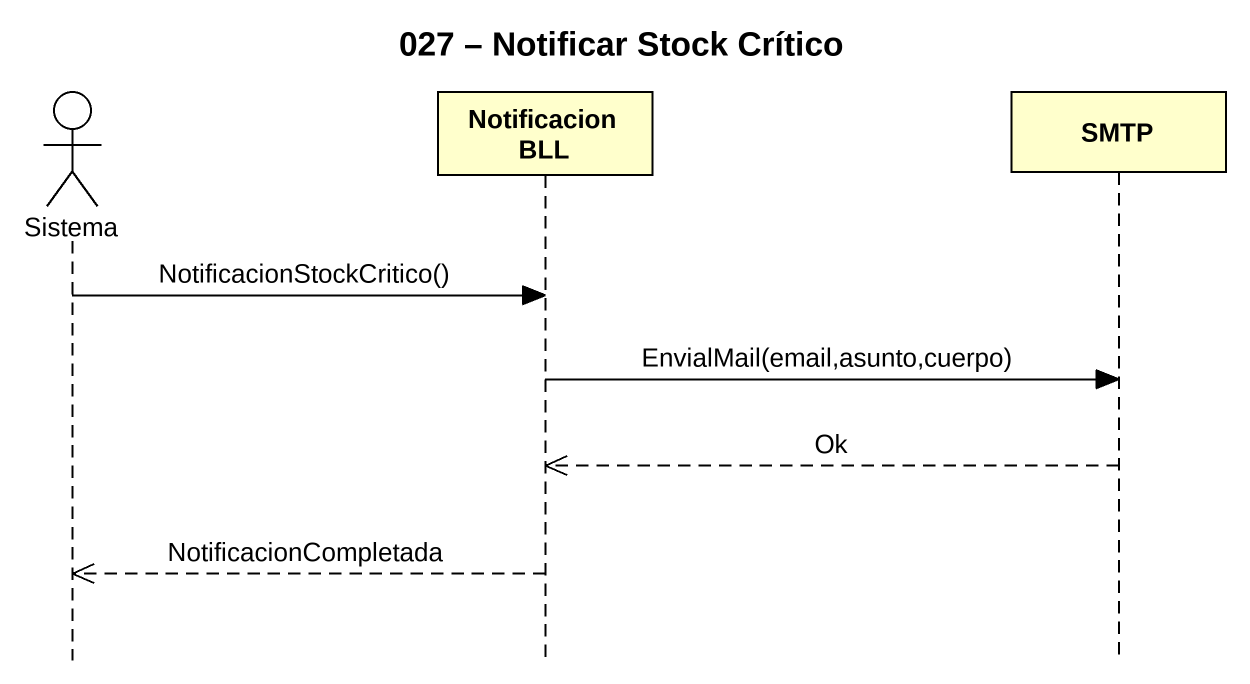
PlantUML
@startuml
title 027 – Notificar Stock Crítico
hide footbox
actor Sistema
participant "Notificacion BLL" as Notificacion_BLL
participant SMTP

Sistema -> Notificacion_BLL : NotificacionStockCritico()
Notificacion_BLL -> SMTP : EnvialMail(email,asunto,cuerpo)
SMTP -->> Notificacion_BLL : Ok
Notificacion_BLL -->> Sistema : NotificacionCompletada
@enduml
